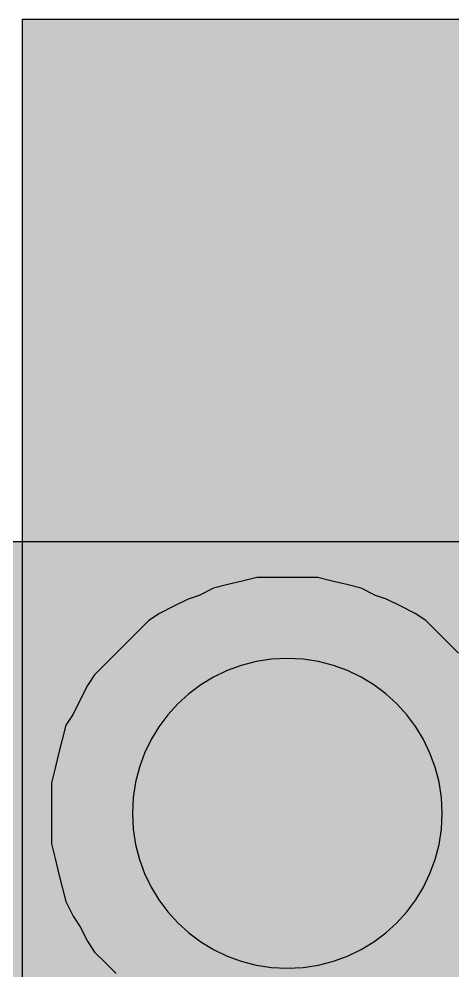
# Model space of a CAD drawing. Extents: x 0 to 810, y -8 to 614.
# Drawn here: x 63.84 to 78.3, y 245.21 to 276.92 of the extents above; entities that cross this region are included whole.
import ezdxf

# ---------------------------------------------------------------- set-up
doc = ezdxf.new("R2010")
doc.units = 0
doc.header["$MEASUREMENT"] = 0
doc.layers.add('Line', color=1, linetype='CONTINUOUS')
doc.layers.add('Poly', color=3, linetype='CONTINUOUS')

msp = doc.modelspace()

# ---------------------------------------------------------------- hatches: boundary and pattern name
at = {"layer": 'Poly', "true_color": 0xffffff}
for points in [[(118.92, 276.92), (63.96, 190.28), (63.96, 276.92)], [(58.92, 240.32), (58.92, 259.52), (82.32, 259.52)], [(58.92, 240.32), (82.32, 259.52), (82.32, 240.32)], [(80.64, 250.4), (80.64, 251), (80.64, 251.48), (80.52, 251.96), (80.4, 252.44), (80.28, 252.92), (80.04, 253.4), (79.92, 253.76), (79.68, 254.24), (79.44, 254.72), (79.2, 255.08), (78.84, 255.44), (78.48, 255.8), (78.12, 256.16), (77.76, 256.52), (77.4, 256.88), (77.04, 257.12), (76.56, 257.36), (76.08, 257.6), (75.72, 257.72), (75.24, 257.96), (74.76, 258.08), (74.28, 258.2), (73.8, 258.32), (73.32, 258.32), (72.72, 258.32), (72.24, 258.32), (71.76, 258.32), (71.28, 258.2), (70.8, 258.08), (70.32, 257.96), (69.84, 257.72), (69.48, 257.6), (69, 257.36), (68.52, 257.12), (68.16, 256.88), (67.8, 256.52), (67.44, 256.16), (67.08, 255.8), (66.72, 255.44), (66.36, 255.08), (66.12, 254.72), (65.88, 254.24), (65.64, 253.76), (65.4, 253.4), (65.28, 252.92), (65.16, 252.44), (65.04, 251.96), (64.92, 251.48), (64.92, 251), (64.92, 250.4), (64.92, 249.92), (64.92, 249.44), (65.04, 248.96), (65.16, 248.48), (65.28, 248), (65.4, 247.52), (65.64, 247.04), (65.88, 246.68), (66.12, 246.2), (66.36, 245.84), (66.72, 245.48), (67.08, 245.12), (67.44, 244.76), (67.8, 244.4), (68.16, 244.04), (68.52, 243.8), (69, 243.56), (69.48, 243.32), (69.84, 243.08), (70.32, 242.96), (70.8, 242.84), (71.28, 242.72), (71.76, 242.6), (72.24, 242.6), (72.72, 242.6), (73.32, 242.6), (73.8, 242.6), (74.28, 242.72), (74.76, 242.84), (75.24, 242.96), (75.72, 243.08), (76.08, 243.32), (76.56, 243.56), (77.04, 243.8), (77.4, 244.04), (77.76, 244.4), (78.12, 244.76), (78.48, 245.12), (78.84, 245.48), (79.2, 245.84), (79.44, 246.2), (79.68, 246.68), (79.92, 247.04), (80.04, 247.52), (80.28, 248), (80.4, 248.48), (80.52, 248.96), (80.64, 249.44), (80.64, 249.92)]]:
    msp.add_hatch(color=7, dxfattribs=at).paths.add_polyline_path(points, flags=0)

# ---------------------------------------------------------------- linework, layer by layer
at = {"layer": 'Line', "color": 178, "true_color": 0x000000}
for p, q in [((63.96, 190.28), (63.96, 276.92)), ((63.96, 276.92), (118.92, 276.92)), ((58.92, 259.52), (82.32, 259.52)), ((71.28, 258.2), (70.8, 258.08)), ((71.76, 258.32), (71.28, 258.2)), ((72.24, 258.32), (71.76, 258.32)), ((72.72, 258.32), (72.24, 258.32)), ((73.32, 258.32), (72.72, 258.32)), ((73.8, 258.32), (73.32, 258.32)), ((74.28, 258.2), (73.8, 258.32)), ((74.76, 258.08), (74.28, 258.2)), ((70.32, 257.96), (69.84, 257.72)), ((70.8, 258.08), (70.32, 257.96)), ((75.24, 257.96), (74.76, 258.08)), ((75.72, 257.72), (75.24, 257.96)), ((69.48, 257.6), (69, 257.36)), ((69.84, 257.72), (69.48, 257.6)), ((76.08, 257.6), (75.72, 257.72)), ((76.56, 257.36), (76.08, 257.6)), ((69, 257.36), (68.52, 257.12)), ((77.04, 257.12), (76.56, 257.36)), ((68.16, 256.88), (67.8, 256.52)), ((68.52, 257.12), (68.16, 256.88)), ((77.4, 256.88), (77.04, 257.12)), ((77.76, 256.52), (77.4, 256.88)), ((67.8, 256.52), (67.44, 256.16)), ((78.12, 256.16), (77.76, 256.52)), ((67.44, 256.16), (67.08, 255.8)), ((78.48, 255.8), (78.12, 256.16)), ((67.08, 255.8), (66.72, 255.44)), ((66.72, 255.44), (66.36, 255.08)), ((66.36, 255.08), (66.12, 254.72)), ((66.12, 254.72), (65.88, 254.24)), ((65.88, 254.24), (65.64, 253.76)), ((65.64, 253.76), (65.4, 253.4)), ((65.4, 253.4), (65.28, 252.92)), ((65.28, 252.92), (65.16, 252.44)), ((65.16, 252.44), (65.04, 251.96)), ((65.04, 251.96), (64.92, 251.48)), ((64.92, 251.48), (64.92, 251)), ((64.92, 251), (64.92, 250.4)), ((64.92, 250.4), (64.92, 249.92)), ((64.92, 249.92), (64.92, 249.44)), ((64.92, 249.44), (65.04, 248.96)), ((65.04, 248.96), (65.16, 248.48)), ((65.16, 248.48), (65.28, 248)), ((65.28, 248), (65.4, 247.52)), ((65.4, 247.52), (65.64, 247.04)), ((65.64, 247.04), (65.88, 246.68)), ((65.88, 246.68), (66.12, 246.2)), ((66.12, 246.2), (66.36, 245.84)), ((66.36, 245.84), (66.72, 245.48)), ((66.72, 245.48), (67.08, 245.12))]:
    msp.add_line(p, q, dxfattribs=at)
at = {"layer": 'Poly', "color": 178, "true_color": 0x000000}
msp.add_lwpolyline([(72.78, 255.62), (72.25242, 255.59336), (71.74008, 255.515167), (71.245574, 255.388017), (70.771495, 255.214502), (70.320438, 254.997216), (69.894995, 254.738753), (69.497761, 254.441707), (69.131329, 254.108671), (68.798293, 253.742239), (68.501247, 253.345005), (68.242784, 252.919563), (68.025498, 252.468505), (67.851983, 251.994426), (67.724833, 251.49992), (67.64664, 250.98758), (67.62, 250.46), (67.64664, 249.93242), (67.724833, 249.42008), (67.851983, 248.925574), (68.025498, 248.451495), (68.242784, 248.000438), (68.501247, 247.574995), (68.798293, 247.177761), (69.131329, 246.811329), (69.497761, 246.478293), (69.894995, 246.181247), (70.320438, 245.922784), (70.771495, 245.705498), (71.245574, 245.531983), (71.74008, 245.404833), (72.25242, 245.326641), (72.78, 245.3), (73.30758, 245.326641), (73.81992, 245.404833), (74.314426, 245.531983), (74.788505, 245.705498), (75.239562, 245.922784), (75.665005, 246.181247), (76.062239, 246.478293), (76.428671, 246.811329), (76.761707, 247.177761), (77.058753, 247.574995), (77.317216, 248.000438), (77.534502, 248.451495), (77.708017, 248.925574), (77.835167, 249.42008), (77.91336, 249.93242), (77.94, 250.46), (77.91336, 250.98758), (77.835167, 251.49992), (77.708017, 251.994426), (77.534502, 252.468505), (77.317216, 252.919563), (77.058753, 253.345005), (76.761707, 253.742239), (76.428671, 254.108671), (76.062239, 254.441707), (75.665005, 254.738753), (75.239562, 254.997216), (74.788505, 255.214502), (74.314426, 255.388017), (73.81992, 255.515167), (73.30758, 255.59336), (72.78, 255.62)], close=True, dxfattribs=at)

doc.saveas('drawing.dxf')
